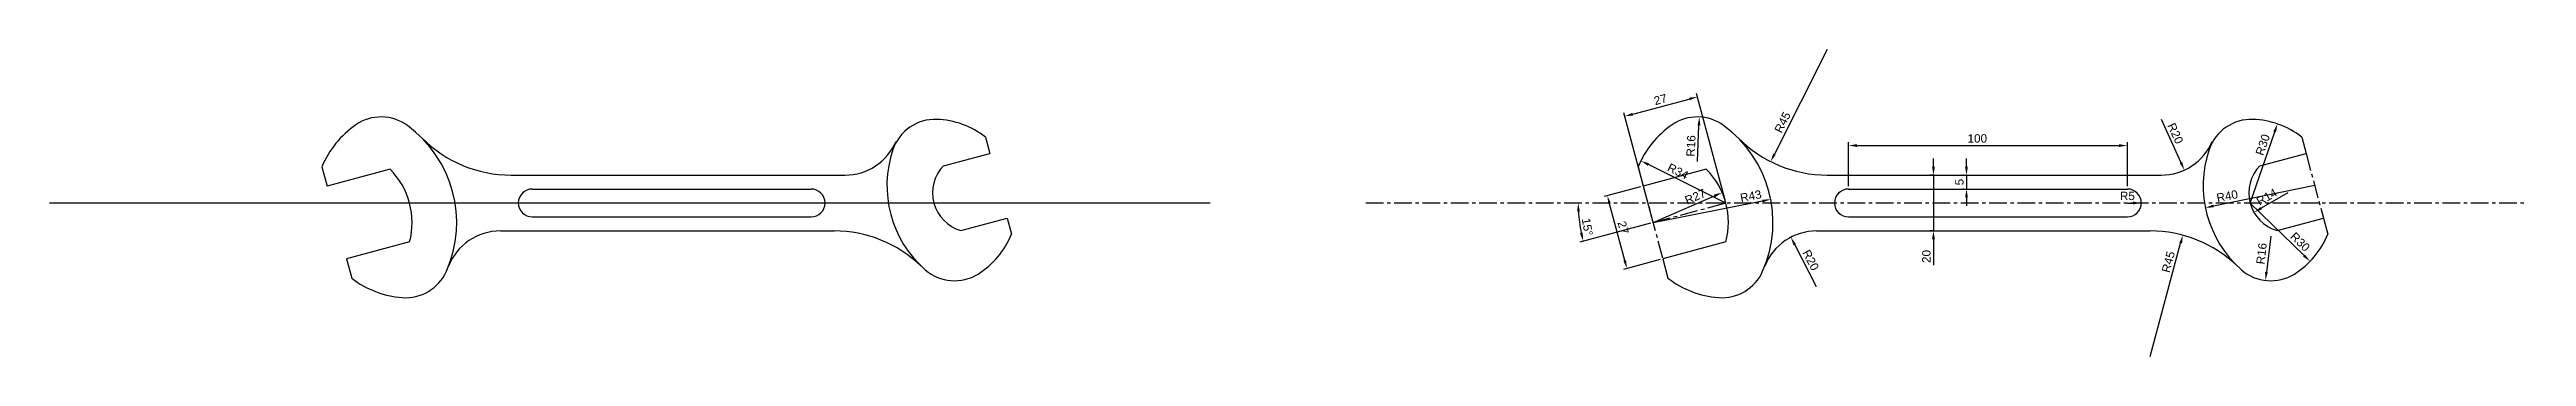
# Model space of a CAD drawing. Header units: millimetres. Extents: x 1700763 to 1701652, y 1727564 to 1727674.
import ezdxf

# ---------------------------------------------------------------- set-up
doc = ezdxf.new("R2010")
doc.units = ezdxf.units.MM
doc.header["$LTSCALE"] = 0.2
doc.linetypes.add('CENTER', pattern=[50.8, 31.75, -6.35, 6.35, -6.35])
doc.styles.get("Standard").update_dxf_attribs({"font": 'arial.ttf'})
doc.dimstyles.new('ISO-25', dxfattribs={"dimtxt": 3, "dimasz": 3, "dimexe": 1.25, "dimexo": 1, "dimgap": 1, "dimtad": 1, "dimtxsty": 'Standard', "dimcen": 2.5, "dimclrd": 3, "dimclre": 4, "dimadec": 0, "dimazin": 0, "dimtfac": 1, "dimtmove": 0, "dimatfit": 1, "dimfxl": 1, "dimarcsym": 0})

# ---------------------------------------------------------------- blocks, each defined once
blk = doc.blocks.new('*D2')
at = {"color": 3, "lineweight": -2, "transparency": 16777216}
blk.add_line((1701400.8, 1727674.47), (1701381.86, 1727636.99), dxfattribs=at)
at = {"color": 3, "transparency": 16777216}
blk.add_solid([(1701381.41, 1727637.21), (1701382.31, 1727636.76), (1701380.51, 1727634.31)], dxfattribs=at)
at = {"layer": 'Defpoints', "color": 0, "transparency": 16777216}
for p in [(1701400.8, 1727674.47), (1701380.51, 1727634.31)]:
    blk.add_point(p, dxfattribs=at)
at = {"color": 0, "transparency": 16777216, "insert": (1701384.79, 1727648.39), "char_height": 3, "attachment_point": 5, "rotation": 63.20091}
blk.add_mtext('R45', dxfattribs=at)
blk = doc.blocks.new('*D3')
at = {"color": 3, "lineweight": -2, "transparency": 16777216}
blk.add_line((1701396.98, 1727589.47), (1701389.12, 1727604.55), dxfattribs=at)
at = {"color": 3, "transparency": 16777216}
blk.add_solid([(1701389.56, 1727604.78), (1701388.67, 1727604.31), (1701387.73, 1727607.21)], dxfattribs=at)
at = {"layer": 'Defpoints', "color": 0, "transparency": 16777216}
for p in [(1701387.73, 1727607.21), (1701396.98, 1727589.47)]:
    blk.add_point(p, dxfattribs=at)
at = {"color": 0, "transparency": 16777216, "insert": (1701394.87, 1727599), "char_height": 3, "attachment_point": 5, "rotation": 297.55571}
blk.add_mtext('R20', dxfattribs=at)
blk = doc.blocks.new('*D4')
at = {"color": 3, "lineweight": -2, "transparency": 16777216}
blk.add_line((1701520.51, 1727649.47), (1701527.6, 1727634.02), dxfattribs=at)
at = {"color": 3, "transparency": 16777216}
blk.add_solid([(1701528.05, 1727634.23), (1701527.14, 1727633.81), (1701528.85, 1727631.29)], dxfattribs=at)
at = {"layer": 'Defpoints', "color": 0, "transparency": 16777216}
for p in [(1701520.51, 1727649.47), (1701528.85, 1727631.29)]:
    blk.add_point(p, dxfattribs=at)
at = {"color": 0, "transparency": 16777216, "insert": (1701525.62, 1727644.42), "char_height": 3, "attachment_point": 5, "rotation": 294.62182}
blk.add_mtext('R20', dxfattribs=at)
blk = doc.blocks.new('*D5')
at = {"color": 3, "lineweight": -2, "transparency": 16777216}
blk.add_line((1701516.62, 1727564.47), (1701527.52, 1727605.04), dxfattribs=at)
at = {"color": 3, "transparency": 16777216}
blk.add_solid([(1701527.04, 1727605.16), (1701528.01, 1727604.91), (1701528.3, 1727607.93)], dxfattribs=at)
at = {"layer": 'Defpoints', "color": 0, "transparency": 16777216}
for p in [(1701528.3, 1727607.93), (1701516.62, 1727564.47)]:
    blk.add_point(p, dxfattribs=at)
at = {"color": 0, "transparency": 16777216, "insert": (1701523.11, 1727598.36), "char_height": 3, "attachment_point": 5, "rotation": 74.95588}
blk.add_mtext('R45', dxfattribs=at)
blk = doc.blocks.new('*D6')
at = {"color": 3, "lineweight": -2, "transparency": 16777216}
blk.add_line((1701338.34, 1727612.49), (1701360.36, 1727622.02), dxfattribs=at)
at = {"color": 3, "transparency": 16777216}
blk.add_solid([(1701360.16, 1727622.48), (1701360.56, 1727621.57), (1701363.11, 1727623.22)], dxfattribs=at)
at = {"layer": 'Defpoints', "color": 0, "transparency": 16777216}
for p in [(1701363.11, 1727623.22), (1701338.34, 1727612.49)]:
    blk.add_point(p, dxfattribs=at)
at = {"color": 0, "transparency": 16777216, "insert": (1701353.47, 1727621.77), "char_height": 3, "attachment_point": 5, "rotation": 23.41768}
blk.add_mtext('R27', dxfattribs=at)
blk = doc.blocks.new('*D7')
at = {"color": 3, "lineweight": -2, "transparency": 16777216}
blk.add_line((1701338.34, 1727612.49), (1701377.58, 1727620.2), dxfattribs=at)
at = {"color": 3, "transparency": 16777216}
blk.add_solid([(1701377.49, 1727620.69), (1701377.68, 1727619.71), (1701380.53, 1727620.78)], dxfattribs=at)
at = {"layer": 'Defpoints', "color": 0, "transparency": 16777216}
for p in [(1701380.53, 1727620.78), (1701338.34, 1727612.49)]:
    blk.add_point(p, dxfattribs=at)
at = {"color": 0, "transparency": 16777216, "insert": (1701373.39, 1727621.96), "char_height": 3, "attachment_point": 5, "rotation": 11.12181}
blk.add_mtext('R43', dxfattribs=at)
blk = doc.blocks.new('*D8')
at = {"color": 3, "lineweight": -2, "transparency": 16777216}
blk.add_line((1701354.23, 1727634.31), (1701354.8, 1727647.3), dxfattribs=at)
at = {"color": 3, "transparency": 16777216}
blk.add_solid([(1701354.3, 1727647.32), (1701355.3, 1727647.28), (1701354.93, 1727650.3)], dxfattribs=at)
at = {"layer": 'Defpoints', "color": 0, "transparency": 16777216}
for p in [(1701354.93, 1727650.3), (1701354.23, 1727634.31)]:
    blk.add_point(p, dxfattribs=at)
at = {"color": 0, "transparency": 16777216, "insert": (1701351.94, 1727639.94), "char_height": 3, "attachment_point": 5, "rotation": 87.48084}
blk.add_mtext('R16', dxfattribs=at)
blk = doc.blocks.new('*D9')
at = {"color": 3, "lineweight": -2, "transparency": 16777216}
blk.add_line((1701364.42, 1727619.47), (1701336.65, 1727633.26), dxfattribs=at)
at = {"color": 3, "transparency": 16777216}
blk.add_solid([(1701336.87, 1727633.71), (1701336.43, 1727632.81), (1701333.96, 1727634.6)], dxfattribs=at)
at = {"layer": 'Defpoints', "color": 0, "transparency": 16777216}
for p in [(1701333.96, 1727634.6), (1701364.42, 1727619.47)]:
    blk.add_point(p, dxfattribs=at)
at = {"color": 0, "transparency": 16777216, "insert": (1701347.26, 1727630.82), "char_height": 3, "attachment_point": 5, "rotation": 333.59241}
blk.add_mtext('R34', dxfattribs=at)
blk = doc.blocks.new('*D10')
at = {"color": 3, "lineweight": -2, "transparency": 16777216}
blk.add_line((1701552.42, 1727619.47), (1701561.23, 1727645), dxfattribs=at)
at = {"color": 3, "transparency": 16777216}
blk.add_solid([(1701560.76, 1727645.16), (1701561.7, 1727644.83), (1701562.21, 1727647.83)], dxfattribs=at)
at = {"layer": 'Defpoints', "color": 0, "transparency": 16777216}
for p in [(1701562.21, 1727647.83), (1701552.42, 1727619.47)]:
    blk.add_point(p, dxfattribs=at)
at = {"color": 0, "transparency": 16777216, "insert": (1701556.95, 1727640.36), "char_height": 3, "attachment_point": 5, "rotation": 70.94603}
blk.add_mtext('R30', dxfattribs=at)
blk = doc.blocks.new('*D11')
at = {"color": 3, "lineweight": -2, "transparency": 16777216}
blk.add_line((1701565.94, 1727623.1), (1701556.4, 1727617.61), dxfattribs=at)
at = {"color": 3, "transparency": 16777216}
blk.add_solid([(1701556.15, 1727618.04), (1701556.65, 1727617.18), (1701553.8, 1727616.11)], dxfattribs=at)
at = {"layer": 'Defpoints', "color": 0, "transparency": 16777216}
for p in [(1701565.94, 1727623.1), (1701553.8, 1727616.11)]:
    blk.add_point(p, dxfattribs=at)
at = {"color": 0, "transparency": 16777216, "insert": (1701558.39, 1727621.65), "char_height": 3, "attachment_point": 5, "rotation": 29.92038}
blk.add_mtext('R14', dxfattribs=at)
blk = doc.blocks.new('*D12')
at = {"color": 3, "lineweight": -2, "transparency": 16777216}
blk.add_line((1701552.42, 1727619.47), (1701571.77, 1727600.64), dxfattribs=at)
at = {"color": 3, "transparency": 16777216}
blk.add_solid([(1701572.11, 1727601), (1701571.42, 1727600.29), (1701573.92, 1727598.55)], dxfattribs=at)
at = {"layer": 'Defpoints', "color": 0, "transparency": 16777216}
for p in [(1701552.42, 1727619.47), (1701573.92, 1727598.55)]:
    blk.add_point(p, dxfattribs=at)
at = {"color": 0, "transparency": 16777216, "insert": (1701570.37, 1727605.54), "char_height": 3, "attachment_point": 5, "rotation": 315.7811}
blk.add_mtext('R30', dxfattribs=at)
blk = doc.blocks.new('*D13')
at = {"color": 3, "lineweight": -2, "transparency": 16777216}
blk.add_line((1701559.83, 1727607.6), (1701558.29, 1727594.69), dxfattribs=at)
at = {"color": 3, "transparency": 16777216}
blk.add_solid([(1701557.79, 1727594.75), (1701558.79, 1727594.63), (1701557.93, 1727591.71)], dxfattribs=at)
at = {"layer": 'Defpoints', "color": 0, "transparency": 16777216}
for p in [(1701559.83, 1727607.6), (1701557.93, 1727591.71)]:
    blk.add_point(p, dxfattribs=at)
at = {"color": 0, "transparency": 16777216, "insert": (1701556.53, 1727601.34), "char_height": 3, "attachment_point": 5, "rotation": 83.21183}
blk.add_mtext('R16', dxfattribs=at)
blk = doc.blocks.new('*D14')
at = {"color": 3, "lineweight": -2, "transparency": 16777216}
blk.add_line((1701575.6, 1727625.69), (1701539.32, 1727618.39), dxfattribs=at)
at = {"color": 3, "transparency": 16777216}
blk.add_solid([(1701539.23, 1727618.88), (1701539.42, 1727617.9), (1701536.38, 1727617.8)], dxfattribs=at)
at = {"layer": 'Defpoints', "color": 0, "transparency": 16777216}
for p in [(1701575.6, 1727625.69), (1701536.38, 1727617.8)]:
    blk.add_point(p, dxfattribs=at)
at = {"color": 0, "transparency": 16777216, "insert": (1701544.21, 1727621.96), "char_height": 3, "attachment_point": 5, "rotation": 11.37069}
blk.add_mtext('R40', dxfattribs=at)
blk = doc.blocks.new('*D15')
at = {"color": 3, "lineweight": -2, "transparency": 16777216}
blk.add_line((1701508.42, 1727619.47), (1701510.42, 1727619.47), dxfattribs=at)
at = {"color": 3, "transparency": 16777216}
blk.add_solid([(1701510.42, 1727619.97), (1701510.42, 1727618.97), (1701513.42, 1727619.47)], dxfattribs=at)
at = {"layer": 'Defpoints', "color": 0, "transparency": 16777216}
for p in [(1701508.42, 1727619.47), (1701513.42, 1727619.47)]:
    blk.add_point(p, dxfattribs=at)
at = {"color": 0, "transparency": 16777216, "insert": (1701508.42, 1727622), "char_height": 3, "attachment_point": 5}
blk.add_mtext('R5', dxfattribs=at)
blk = doc.blocks.new('*D16')
at = {"color": 3, "lineweight": -2, "transparency": 16777216}
blk.add_line((1701331.04, 1727651.32), (1701351.32, 1727656.75), dxfattribs=at)
at = {"color": 4, "lineweight": -2, "transparency": 16777216}
for p, q in [((1701364.16, 1727620.44), (1701353.89, 1727658.74)), ((1701338.08, 1727613.45), (1701327.81, 1727651.75))]:
    blk.add_line(p, q, dxfattribs=at)
at = {"color": 3, "transparency": 16777216}
for points in [[(1701351.19, 1727657.24), (1701351.45, 1727656.27), (1701354.22, 1727657.53)], [(1701330.91, 1727651.8), (1701331.17, 1727650.84), (1701328.14, 1727650.54)]]:
    blk.add_solid(points, dxfattribs=at)
at = {"layer": 'Defpoints', "color": 0, "transparency": 16777216}
for p in [(1701354.22, 1727657.53), (1701338.34, 1727612.49), (1701364.42, 1727619.47)]:
    blk.add_point(p, dxfattribs=at)
at = {"color": 0, "transparency": 16777216, "insert": (1701340.98, 1727656.58), "char_height": 3, "attachment_point": 5, "rotation": 15}
blk.add_mtext('27', dxfattribs=at)
blk = doc.blocks.new('*D17')
at = {"color": 4, "lineweight": -2, "transparency": 16777216}
for p, q in [((1701333.88, 1727625.27), (1701320.76, 1727621.75)), ((1701340.86, 1727599.19), (1701327.74, 1727595.67))]:
    blk.add_line(p, q, dxfattribs=at)
at = {"color": 3, "lineweight": -2, "transparency": 16777216}
blk.add_line((1701328.18, 1727598.89), (1701322.74, 1727619.18), dxfattribs=at)
at = {"color": 3, "transparency": 16777216}
for points in [[(1701323.22, 1727619.31), (1701322.26, 1727619.05), (1701321.96, 1727622.08)], [(1701328.66, 1727599.02), (1701327.69, 1727598.76), (1701328.95, 1727596)]]:
    blk.add_solid(points, dxfattribs=at)
at = {"layer": 'Defpoints', "color": 0, "transparency": 16777216}
for p in [(1701321.96, 1727622.08), (1701334.84, 1727625.53), (1701341.83, 1727599.45)]:
    blk.add_point(p, dxfattribs=at)
at = {"color": 0, "transparency": 16777216, "insert": (1701327.62, 1727610.64), "char_height": 3, "attachment_point": 5, "rotation": 285}
blk.add_mtext('27', dxfattribs=at)
blk = doc.blocks.new('*D18')
at = {"color": 4, "lineweight": -2, "transparency": 16777216}
blk.add_line((1701337.37, 1727612.23), (1701312.1, 1727605.46), dxfattribs=at)
at = {"color": 3, "lineweight": -2, "transparency": 16777216}
blk.add_arc((1701364.42, 1727619.47), 52.92, 183.24878, 191.75122, dxfattribs=at)
at = {"color": 3, "transparency": 16777216}
for points in [[(1701311.09, 1727616.46), (1701312.08, 1727616.49), (1701311.5, 1727619.47)], [(1701313.1, 1727608.81), (1701312.12, 1727608.58), (1701313.3, 1727605.78)]]:
    blk.add_solid(points, dxfattribs=at)
at = {"layer": 'Defpoints', "color": 0, "transparency": 16777216}
for p in [(1701235.32, 1727619.47), (1701311.7, 1727614.86), (1701338.34, 1727612.49), (1701364.42, 1727619.47), (1701651.52, 1727619.47)]:
    blk.add_point(p, dxfattribs=at)
at = {"color": 0, "transparency": 16777216, "insert": (1701314.76, 1727610.91), "char_height": 3, "attachment_point": 5, "rotation": 279.78451}
blk.add_mtext('15°', dxfattribs=at)
blk = doc.blocks.new('*D19')
at = {"color": 3, "lineweight": -2, "transparency": 16777216}
for p, q in [((1701450.72, 1727632.47), (1701450.72, 1727635.47)), ((1701450.72, 1727629.47), (1701450.72, 1727624.47)), ((1701450.72, 1727621.47), (1701450.72, 1727618.47))]:
    blk.add_line(p, q, dxfattribs=at)
at = {"color": 4, "lineweight": -2, "transparency": 16777216}
for p, q in [((1701449.72, 1727629.47), (1701449.47, 1727629.47)), ((1701449.72, 1727624.47), (1701449.47, 1727624.47))]:
    blk.add_line(p, q, dxfattribs=at)
at = {"color": 3, "transparency": 16777216}
for points in [[(1701450.22, 1727632.47), (1701451.22, 1727632.47), (1701450.72, 1727629.47)], [(1701450.22, 1727621.47), (1701451.22, 1727621.47), (1701450.72, 1727624.47)]]:
    blk.add_solid(points, dxfattribs=at)
at = {"layer": 'Defpoints', "color": 0, "transparency": 16777216}
for p in [(1701450.72, 1727629.47), (1701450.72, 1727624.47), (1701450.72, 1727624.47)]:
    blk.add_point(p, dxfattribs=at)
at = {"color": 0, "transparency": 16777216, "insert": (1701448.2, 1727626.97), "char_height": 3, "attachment_point": 5, "rotation": 90}
blk.add_mtext('5', dxfattribs=at)
blk = doc.blocks.new('*D20')
at = {"color": 3, "lineweight": -2, "transparency": 16777216}
for p, q in [((1701438.88, 1727632.47), (1701438.88, 1727635.47)), ((1701438.88, 1727629.47), (1701438.88, 1727609.47)), ((1701438.88, 1727606.47), (1701438.88, 1727597.14))]:
    blk.add_line(p, q, dxfattribs=at)
at = {"color": 4, "lineweight": -2, "transparency": 16777216}
for p, q in [((1701439.1, 1727629.47), (1701437.63, 1727629.47)), ((1701439.1, 1727609.47), (1701437.63, 1727609.47))]:
    blk.add_line(p, q, dxfattribs=at)
at = {"color": 3, "transparency": 16777216}
for points in [[(1701438.38, 1727632.47), (1701439.38, 1727632.47), (1701438.88, 1727629.47)], [(1701438.38, 1727606.47), (1701439.38, 1727606.47), (1701438.88, 1727609.47)]]:
    blk.add_solid(points, dxfattribs=at)
at = {"layer": 'Defpoints', "color": 0, "transparency": 16777216}
for p in [(1701440.1, 1727629.47), (1701438.88, 1727609.47), (1701440.1, 1727609.47)]:
    blk.add_point(p, dxfattribs=at)
at = {"color": 0, "transparency": 16777216, "insert": (1701436.35, 1727600.31), "char_height": 3, "attachment_point": 5, "rotation": 90}
blk.add_mtext('20', dxfattribs=at)
blk = doc.blocks.new('*D21')
at = {"color": 4, "lineweight": -2, "transparency": 16777216}
for p, q in [((1701408.42, 1727625.47), (1701408.42, 1727641.32)), ((1701508.42, 1727625.47), (1701508.42, 1727641.32))]:
    blk.add_line(p, q, dxfattribs=at)
at = {"color": 3, "lineweight": -2, "transparency": 16777216}
blk.add_line((1701411.42, 1727640.07), (1701505.42, 1727640.07), dxfattribs=at)
at = {"color": 3, "transparency": 16777216}
for points in [[(1701411.42, 1727640.57), (1701411.42, 1727639.57), (1701408.42, 1727640.07)], [(1701505.42, 1727640.57), (1701505.42, 1727639.57), (1701508.42, 1727640.07)]]:
    blk.add_solid(points, dxfattribs=at)
at = {"layer": 'Defpoints', "color": 0, "transparency": 16777216}
for p in [(1701508.42, 1727640.07), (1701408.42, 1727624.47), (1701508.42, 1727624.47)]:
    blk.add_point(p, dxfattribs=at)
at = {"color": 0, "transparency": 16777216, "insert": (1701454.6, 1727642.6), "char_height": 3, "attachment_point": 5}
blk.add_mtext('100', dxfattribs=at)

msp = doc.modelspace()

# ---------------------------------------------------------------- linework, layer by layer
for p, q in [((1701098.958, 1727643.073), (1701100.511, 1727637.277)), ((1701570.939, 1727643.073), (1701572.492, 1727637.277)), ((1700861.006, 1727632.446), (1700862.86, 1727625.526)), ((1700885.446, 1727631.578), (1700862.86, 1727625.526)), ((1701083.886, 1727632.823), (1701100.511, 1727637.277)), ((1701332.987, 1727632.446), (1701334.841, 1727625.526)), ((1701357.427, 1727631.578), (1701334.841, 1727625.526)), ((1701555.867, 1727632.823), (1701572.492, 1727637.277)), ((1700928.816, 1727629.475), (1701048.534, 1727629.475)), ((1700936.434, 1727624.475), (1701036.434, 1727624.475)), ((1701400.797, 1727629.475), (1701520.515, 1727629.475)), ((1701408.415, 1727624.475), (1701508.415, 1727624.475)), ((1700763.343, 1727619.475), (1701179.535, 1727619.475)), ((1700936.434, 1727614.475), (1701036.434, 1727614.475)), ((1701090.098, 1727609.641), (1701106.722, 1727614.095)), ((1701106.722, 1727614.095), (1701108.275, 1727608.3)), ((1701408.415, 1727614.475), (1701508.415, 1727614.475)), ((1701562.079, 1727609.641), (1701578.703, 1727614.095)), ((1701578.703, 1727614.095), (1701580.256, 1727608.3)), ((1700892.434, 1727605.498), (1700869.848, 1727599.446)), ((1700925.001, 1727609.475), (1701044.641, 1727609.475)), ((1701364.415, 1727605.498), (1701341.829, 1727599.446)), ((1701396.982, 1727609.475), (1701516.622, 1727609.475)), ((1700869.848, 1727599.446), (1700871.702, 1727592.527)), ((1701341.829, 1727599.446), (1701343.683, 1727592.527))]:
    msp.add_line(p, q)
at = {"color": 61, "linetype": 'CENTER', "true_color": 0xedee99}
for p, q in [((1701572.492, 1727637.277), (1701578.703, 1727614.095)), ((1701334.841, 1727625.526), (1701341.829, 1727599.446)), ((1701235.325, 1727619.475), (1701651.516, 1727619.475)), ((1701338.335, 1727612.486), (1701364.415, 1727619.475))]:
    msp.add_line(p, q, dxfattribs=at)
for centre, radius, start, end in [((1700892.434, 1727619.475), 34, 124.471221, 157.571994), ((1700882.246, 1727634.314), 16, 53.942441, 124.471221), ((1701080.912, 1727633.466), 16, 88.042237, 161.084473), ((1701080.434, 1727619.475), 30, 51.869898, 88.042237), ((1701364.415, 1727619.475), 34, 124.471221, 157.571994), ((1701354.227, 1727634.314), 16, 53.942441, 124.471221), ((1701552.894, 1727633.466), 16, 88.042237, 161.084473), ((1701552.415, 1727619.475), 30, 51.869898, 88.042237), ((1700866.354, 1727612.486), 43, 336.057559, 53.942441), ((1700928.816, 1727674.475), 45, 224.78193, 270), ((1701048.534, 1727649.475), 20, 270, 336.642166), ((1701103.616, 1727625.686), 40, 161.084473, 228.915527), ((1701338.335, 1727612.486), 43, 336.057559, 53.942441), ((1701400.797, 1727674.475), 45, 224.78193, 270), ((1701520.515, 1727649.475), 20, 270, 336.642166), ((1701575.597, 1727625.686), 40, 161.084473, 228.915527), ((1700866.354, 1727612.486), 27, 345, 45), ((1701093.957, 1727623.098), 14, 136.002719, 253.997281), ((1701338.335, 1727612.486), 27, 345, 45), ((1701565.938, 1727623.098), 14, 136.002719, 253.997281), ((1700936.434, 1727619.475), 5, 90, 270), ((1701036.434, 1727619.475), 5, 270, 90), ((1701408.415, 1727619.475), 5, 90, 270), ((1701508.415, 1727619.475), 5, 270, 90), ((1700925.001, 1727589.475), 20, 90, 158.575921), ((1701044.641, 1727564.475), 45, 46.065804, 90), ((1701080.434, 1727619.475), 30, 301.957763, 338.130102), ((1701396.982, 1727589.475), 20, 90, 158.575921), ((1701516.622, 1727564.475), 45, 46.065804, 90), ((1701552.415, 1727619.475), 30, 301.957763, 338.130102), ((1700891.031, 1727601.529), 16, 265.528779, 336.057559), ((1701087.844, 1727607.596), 16, 228.915527, 301.957763), ((1701363.012, 1727601.529), 16, 265.528779, 336.057559), ((1701559.825, 1727607.596), 16, 228.915527, 301.957763), ((1700892.434, 1727619.475), 34, 232.428006, 265.528779), ((1701364.415, 1727619.475), 34, 232.428006, 265.528779)]:
    msp.add_arc(centre, radius, start, end)

# ---------------------------------------------------------------- dimensions: what is measured, and where the dimension line sits
for center, mpoint, picture, middle in [((1701400.797, 1727674.475), (1701380.508, 1727634.308), '*D2', (1701387.046, 1727647.252)), ((1701354.227, 1727634.314), (1701354.931, 1727650.298), '*D8', (1701354.47, 1727639.832)), ((1701520.515, 1727649.475), (1701528.847, 1727631.293), '*D4', (1701523.314, 1727643.367)), ((1701552.415, 1727619.475), (1701562.209, 1727647.831), '*D10', (1701559.343, 1727639.534)), ((1701364.415, 1727619.475), (1701333.963, 1727634.596), '*D9', (1701346.134, 1727628.552)), ((1701338.335, 1727612.486), (1701363.111, 1727623.217), '*D6', (1701354.47, 1727619.475)), ((1701338.335, 1727612.486), (1701380.528, 1727620.781), '*D7', (1701373.882, 1727619.475)), ((1701508.415, 1727619.475), (1701513.415, 1727619.475), '*D15', (1701508.415, 1727619.475)), ((1701575.597, 1727625.686), (1701536.383, 1727617.8), '*D14', (1701544.71, 1727619.475)), ((1701565.938, 1727623.098), (1701553.804, 1727616.115), '*D11', (1701559.642, 1727619.475)), ((1701552.415, 1727619.475), (1701573.916, 1727598.552), '*D12', (1701568.601, 1727603.724)), ((1701396.982, 1727589.475), (1701387.73, 1727607.206), '*D3', (1701392.624, 1727597.827)), ((1701516.622, 1727564.475), (1701528.302, 1727607.932), '*D5', (1701525.552, 1727597.7)), ((1701559.825, 1727607.596), (1701557.934, 1727591.709), '*D13', (1701559.045, 1727601.038))]:
    dim = msp.add_radius_dim(center=center, mpoint=mpoint, dimstyle='ISO-25')
    dim.commit()
    dim.dimension.update_dxf_attribs({"geometry": picture, "text_midpoint": middle, "dimtype": 164})
for base, p1, p2, angle, picture, middle, dimtype in [((1701354.218, 1727657.53), (1701338.335, 1727612.486), (1701364.415, 1727619.475), 15, '*D16', (1701341.628, 1727654.156), 161), ((1701438.877, 1727609.475), (1701440.103, 1727629.475), (1701440.103, 1727609.475), 90, '*D20', (1701438.877, 1727600.305), 160), ((1701450.724, 1727624.475), (1701450.724, 1727629.475), (1701450.724, 1727624.475), 90, '*D19', (1701450.724, 1727626.975), 160), ((1701321.964, 1727622.076), (1701341.829, 1727599.446), (1701334.841, 1727625.526), 105, '*D17', (1701325.203, 1727609.991), 161)]:
    dim = msp.add_linear_dim(base=base, p1=p1, p2=p2, angle=angle, dimstyle='ISO-25')
    dim.commit()
    dim.dimension.update_dxf_attribs({"geometry": picture, "text_midpoint": middle, "dimtype": dimtype})
dim = msp.add_linear_dim(base=(1701508.415, 1727640.067), p1=(1701408.415, 1727624.475), p2=(1701508.415, 1727624.475), dimstyle='ISO-25')
dim.commit()
dim.dimension.update_dxf_attribs({"geometry": '*D21', "text_midpoint": (1701454.605, 1727640.067), "dimtype": 160})
dim = msp.add_angular_dim_2l(base=(1701311.701, 1727614.863), line1=((1701235.325, 1727619.475), (1701651.516, 1727619.475)), line2=((1701338.335, 1727612.486), (1701364.415, 1727619.475)), dimstyle='ISO-25')
dim.commit()
dim.dimension.update_dxf_attribs({"geometry": '*D18', "text_midpoint": (1701312.27, 1727610.482), "dimtype": 162})

doc.saveas('drawing.dxf')
